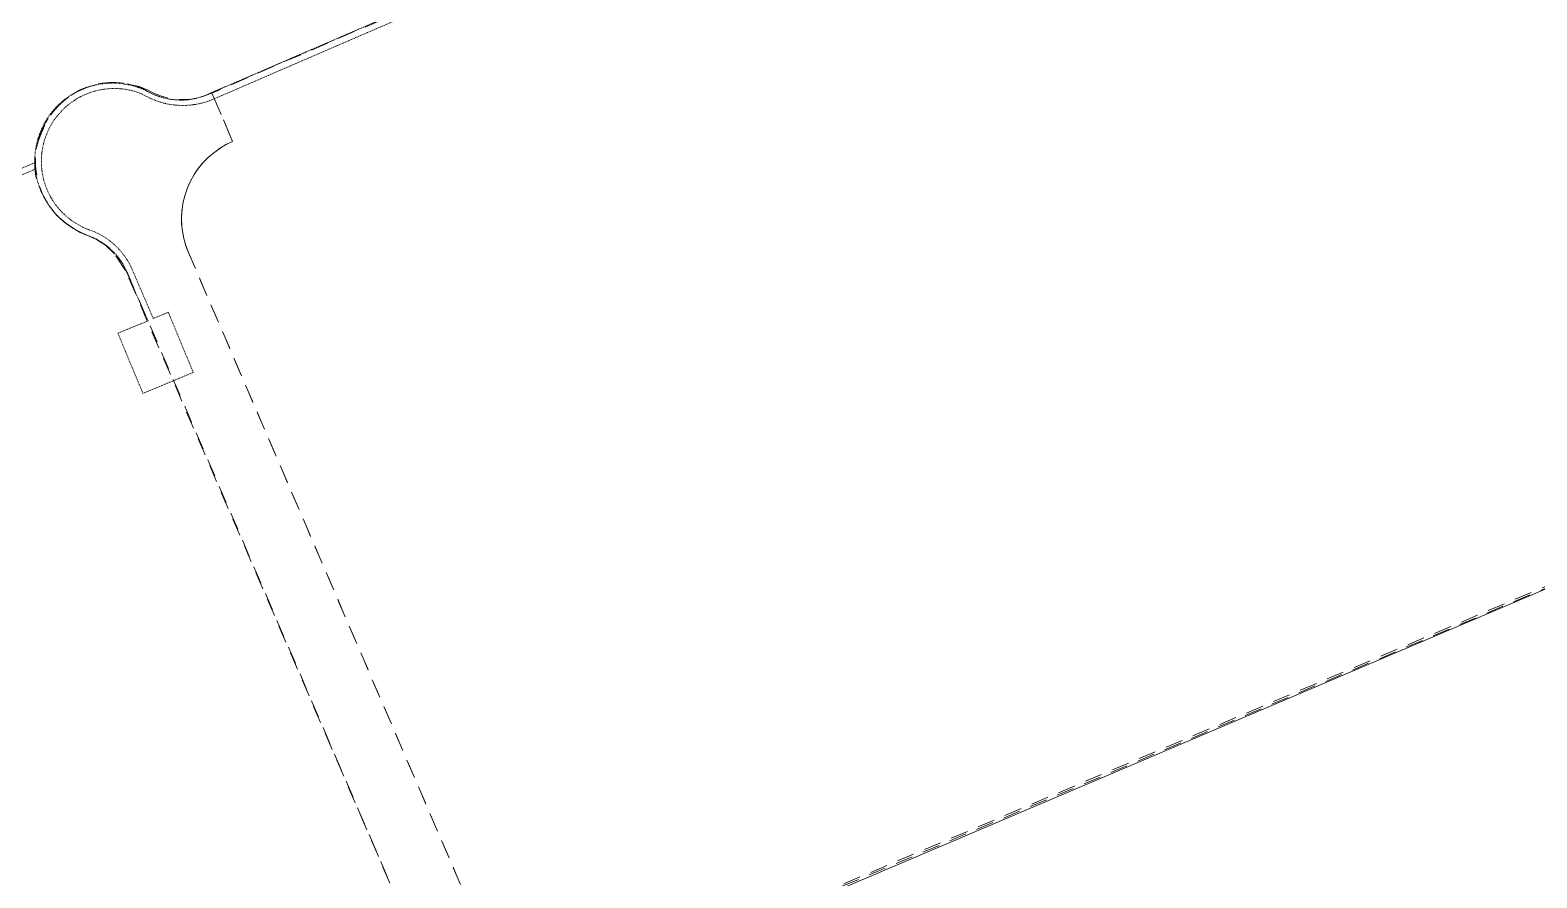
# Model space of a CAD drawing. Header units: metres. Extents: x 292510 to 295946, y 6251475 to 6256272.
# Drawn here: x 294619.1 to 294877.4, y 6255804.6 to 6255950 of the extents above; entities that cross this region are included whole.
import ezdxf

# ---------------------------------------------------------------- set-up
doc = ezdxf.new("R2010")
doc.units = ezdxf.units.M
for name, pattern in [('Dash', [5, 3, -2]), ('HIDDEN', [0.375, 0.25, -0.125]), ('HIDDEN2', [0.1875, 0.125, -0.0625])]:
    doc.linetypes.add(name, pattern=pattern)
for name, color, linetype, lineweight in [('Cadastre Developer_SP_EXT', 9, 'Continuous', 5), ('Cadastre Land Parcels_SP_EXT', 7, 'Continuous', 5), ('Cadastre Other Property_SP_EXT', 9, 'HIDDEN', 5)]:
    doc.layers.add(name, color=color, linetype=linetype, lineweight=lineweight)

msp = doc.modelspace()

# ---------------------------------------------------------------- linework, layer by layer
at = {"layer": 'Cadastre Developer_SP_EXT', "linetype": 'Dash'}
msp.add_lwpolyline([(294684.74, 6255794.5), (294635.45, 6255908.76), (294635.45, 6255908.76), (294633.59, 6255911.63), (294632.01, 6255913.12), (294630.48, 6255914.07), (294628.7, 6255914.85), (294626.97, 6255915.67), (294625.25, 6255916.87), (294623.69, 6255918.21), (294622.34, 6255919.85), (294620.65, 6255922.89), (294620.65, 6255922.89, -0.200042), (294621.07, 6255932.38), (294621.07, 6255932.38, -0.436116), (294638.58, 6255939.87), (294638.58, 6255939.87, 0.263854), (294649.99, 6255939.15), (294649.99, 6255939.15), (294991.51, 6256086.24)], format="xyb", dxfattribs=at)
for points in [[(294991.51, 6256086.24), (294650.25, 6255939.19), (294653.29, 6255932.13), (294653.82, 6255930.89), (294652.68, 6255930.34), (294651.6, 6255929.7), (294650.57, 6255928.96), (294649.61, 6255928.13), (294648.73, 6255927.23), (294647.93, 6255926.24), (294647.22, 6255925.2), (294646.6, 6255924.09), (294646.08, 6255922.94), (294645.67, 6255921.75), (294645.36, 6255920.52), (294645.15, 6255919.27), (294645.06, 6255918.01), (294645.08, 6255916.74), (294645.21, 6255915.49), (294645.44, 6255914.24), (294645.79, 6255913.03), (294646.24, 6255911.84), (294702.67, 6255780.72)], [(294703.1, 6255779.73), (294959.35, 6255888.38)]]:
    msp.add_lwpolyline(points, dxfattribs=at)
msp.add_lwpolyline([(294702.67, 6255780.72), (294646.24, 6255911.84), (294646.24, 6255911.84, -0.414443), (294653.82, 6255930.89), (294653.82, 6255930.89), (294650.25, 6255939.19), (294649.76, 6255938.97), (294649.76, 6255938.97, -0.226612), (294639.86, 6255939.4), (294639.86, 6255939.4, 0.435819), (294621.17, 6255932.92), (294621.17, 6255932.92, 0.435919), (294629, 6255914.75), (294629, 6255914.75, -0.208712), (294635.72, 6255908.46), (294635.72, 6255908.46), (294684.62, 6255794.84), (294684.62, 6255794.84, -0.301669), (294681.85, 6255772.51), (294681.85, 6255772.51), (294680.11, 6255771.3), (294703.1, 6255779.73), (294702.67, 6255780.72)], format="xyb", close=True, dxfattribs=at)
msp.add_lwpolyline([(294713.42, 6255784.45), (294718.3, 6255773.17), (294739.08, 6255773.35), (294738.78, 6255753.35), (294727.15, 6255753.16), (294730.45, 6255745.17), (294798.13, 6255738.85), (294871.69, 6255728.74), (295027.81, 6255706.95), (295093.48, 6255714.07), (295080.54, 6255765.64), (295029.75, 6255798.11), (295008.79, 6255820.86), (294959.31, 6255888.67), (294713.42, 6255784.45)], close=True, dxfattribs=at)
at = {"layer": 'Cadastre Land Parcels_SP_EXT', "linetype": 'Continuous'}
for points in [[(294715.39, 6255784.57), (294959.31, 6255888.37)], [(294959.31, 6255888.37), (294715.39, 6255784.57)]]:
    msp.add_lwpolyline(points, dxfattribs=at)
at = {"layer": 'Cadastre Other Property_SP_EXT', "linetype": 'HIDDEN2'}
for points in [[(294775.67, 6255993.4), (294650.2, 6255939.24), (294650.2, 6255939.24, -0.245715), (294639.41, 6255939.37), (294639.41, 6255939.37, 0.572135), (294619.9, 6255927.25), (294619.9, 6255927.25), (294548.11, 6255896.31), (294513.02, 6255895.25), (294502.74, 6255957.79)], [(294548.33, 6255895.32), (294619.94, 6255926.12), (294619.94, 6255926.12, 0.289415), (294629.54, 6255914.55), (294629.54, 6255914.55, -0.165054), (294635.11, 6255909.68), (294635.11, 6255909.68), (294639.31, 6255900.11), (294634.15, 6255898.01), (294638.44, 6255887.68), (294647.08, 6255891.27), (294642.79, 6255901.59), (294640.22, 6255900.52), (294636.38, 6255909.42), (294636.38, 6255909.42, 0.188114), (294629.69, 6255915.57), (294629.69, 6255915.57, -1.042218), (294638.33, 6255939.01), (294638.33, 6255939.01, 0.246782), (294650.68, 6255938.2), (294650.68, 6255938.2), (294776.46, 6255992.6)]]:
    msp.add_lwpolyline(points, format="xyb", dxfattribs=at)

doc.saveas('drawing.dxf')
